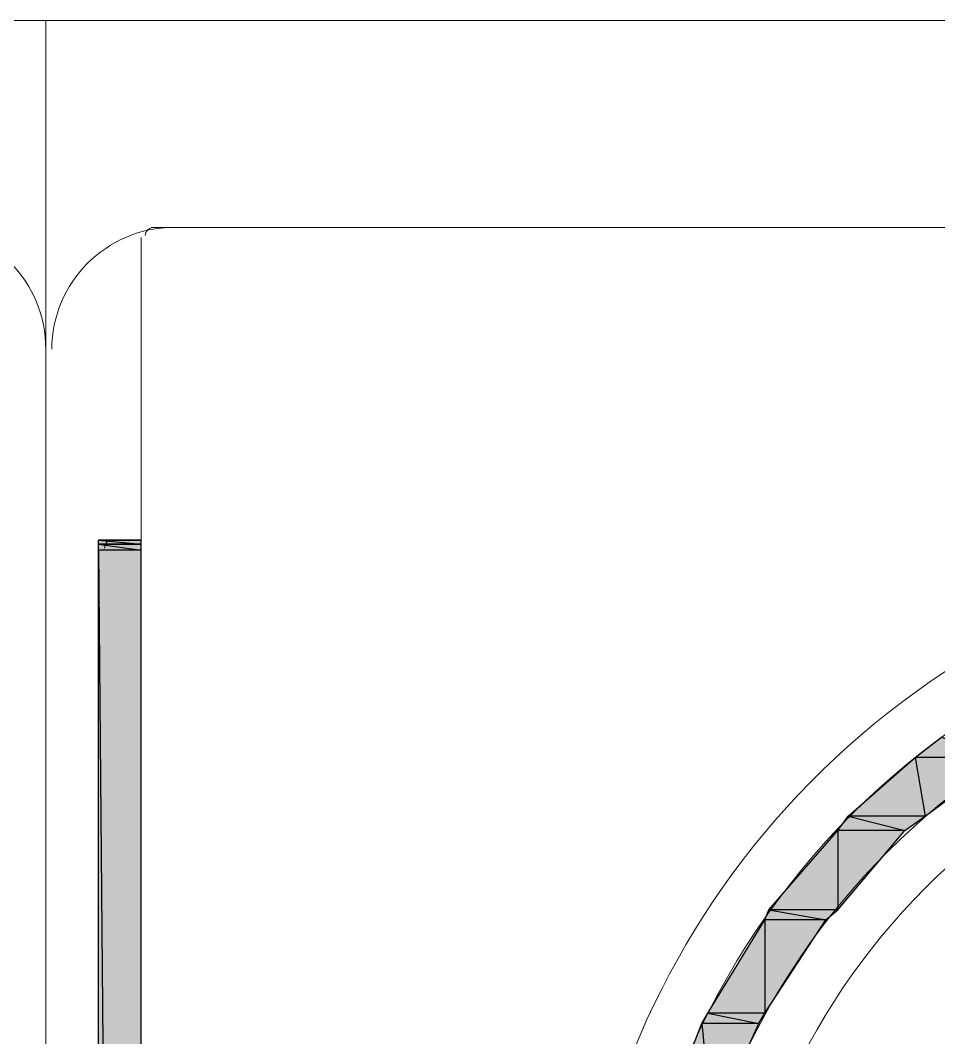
# Model space of a CAD drawing. Header units: millimetres. Extents: x 53 to 176, y -29 to 32.
# Drawn here: x 119.79 to 120.421, y -6.32 to -5.62 of the extents above; entities that cross this region are included whole.
import ezdxf

# ---------------------------------------------------------------- set-up
doc = ezdxf.new("R2010")
doc.units = ezdxf.units.MM
doc.layers.add('15 - Quadro de medição', color=6, linetype='Continuous')

msp = doc.modelspace()

# ---------------------------------------------------------------- hatches: boundary and pattern name
at = {"layer": '15 - Quadro de medição', "true_color": 0x000007}
h = msp.add_hatch(color=7, dxfattribs=at)
h.paths.add_polyline_path([(119.87278, -5.97735), (119.85043, -5.97735)])
h.paths.add_polyline_path([(119.85043, -5.97735), (119.87278, -5.97735), (119.84764, -5.97735)])
h.paths.add_polyline_path([(119.87278, -5.97735), (119.84764, -5.97735)])
h.paths.add_polyline_path([(119.84764, -5.97735), (119.87278, -5.97735), (119.87138, -5.97735)])
h.paths.add_polyline_path([(119.87278, -5.97735), (119.87138, -5.97735), (119.84764, -5.97735)])
h.paths.add_polyline_path([(119.87278, -5.97735), (119.84764, -5.97735)])
h.paths.add_polyline_path([(119.84764, -5.97735), (119.87278, -5.97735), (119.84345, -5.97735)])
h = msp.add_hatch(color=7, dxfattribs=at)
h.paths.add_polyline_path([(119.84764, -5.97735), (119.87278, -5.97735), (119.87138, -5.97735)])
h.paths.add_polyline_path([(119.87278, -5.97735), (119.87138, -5.97735), (119.84345, -5.97735)])
h.paths.add_polyline_path([(119.87278, -5.97735), (119.84345, -5.97735)])
h = msp.add_hatch(color=7, dxfattribs=at)
h.paths.add_polyline_path([(119.87278, -5.97735), (119.84345, -5.97735), (119.87278, -5.98014)])
h.paths.add_polyline_path([(119.84345, -5.97735), (119.87278, -5.98014), (119.84345, -5.98014)])
h.paths.add_polyline_path([(119.87278, -5.98014), (119.84345, -5.98014)])
h.paths.add_polyline_path([(119.84345, -5.98014), (119.87278, -5.98014), (119.87138, -5.98014)])
h.paths.add_polyline_path([(119.87278, -5.98014), (119.87138, -5.98014), (119.84345, -5.98014)])
h.paths.add_polyline_path([(119.87278, -5.98014), (119.84345, -5.98014)])
h = msp.add_hatch(color=7, dxfattribs=at)
h.paths.add_polyline_path([(119.87278, -5.97735), (119.85043, -5.97735)])
h.paths.add_polyline_path([(119.85043, -5.97735), (119.87278, -5.97735), (119.84764, -5.97735)])
h.paths.add_polyline_path([(119.87278, -5.97735), (119.84764, -5.97735)])
h.paths.add_polyline_path([(119.84764, -5.97735), (119.87278, -5.97735), (119.87138, -5.97735)])
h.paths.add_polyline_path([(119.87278, -5.97735), (119.87138, -5.97735), (119.84764, -5.97735)])
h.paths.add_polyline_path([(119.87278, -5.97735), (119.84764, -5.97735)])
h.paths.add_polyline_path([(119.84764, -5.97735), (119.87278, -5.97735), (119.84345, -5.97735)])
h = msp.add_hatch(color=7, dxfattribs=at)
h.paths.add_polyline_path([(119.84764, -5.97735), (119.87278, -5.97735), (119.87138, -5.97735)])
h.paths.add_polyline_path([(119.87278, -5.97735), (119.87138, -5.97735), (119.84345, -5.97735)])
h.paths.add_polyline_path([(119.87278, -5.97735), (119.84345, -5.97735)])
h = msp.add_hatch(color=7, dxfattribs=at)
h.paths.add_polyline_path([(119.87278, -5.97735), (119.84345, -5.97735), (119.87278, -5.98014)])
h.paths.add_polyline_path([(119.84345, -5.97735), (119.87278, -5.98014), (119.84345, -5.98014)])
h.paths.add_polyline_path([(119.87278, -5.98014), (119.84345, -5.98014)])
h.paths.add_polyline_path([(119.84345, -5.98014), (119.87278, -5.98014), (119.87138, -5.98014)])
h.paths.add_polyline_path([(119.87278, -5.98014), (119.87138, -5.98014), (119.84345, -5.98014)])
h.paths.add_polyline_path([(119.87278, -5.98014), (119.84345, -5.98014)])
h = msp.add_hatch(color=7, dxfattribs=at)
h.paths.add_polyline_path([(119.87278, -5.98014), (119.84345, -5.98014), (119.87278, -5.98433)])
h.paths.add_polyline_path([(119.84345, -5.98014), (119.87278, -5.98433), (119.84345, -5.98433)])
h = msp.add_hatch(color=7, dxfattribs=at)
h.paths.add_polyline_path([(119.87278, -5.98014), (119.84345, -5.98014), (119.87278, -5.98433)])
h.paths.add_polyline_path([(119.84345, -5.98014), (119.87278, -5.98433), (119.84345, -5.98433)])
h = msp.add_hatch(color=7, dxfattribs=at)
h.paths.add_polyline_path([(119.87278, -5.98433), (119.84345, -5.98433), (119.87278, -9.32817)])
h.paths.add_polyline_path([(119.84345, -5.98433), (119.87278, -9.32817), (119.84345, -9.32817)])
h = msp.add_hatch(color=7, dxfattribs=at)
h.paths.add_polyline_path([(119.87278, -5.98433), (119.84345, -5.98433), (119.87278, -9.32817)])
h.paths.add_polyline_path([(119.84345, -5.98433), (119.87278, -9.32817), (119.84345, -9.32817)])
h = msp.add_hatch(color=7, dxfattribs=at)
h.paths.add_polyline_path([(120.49014, -6.11283), (120.4231, -6.11283), (120.4664, -6.1268)])
h.paths.add_polyline_path([(120.4231, -6.11283), (120.4664, -6.1268), (120.40494, -6.1268)])
h = msp.add_hatch(color=7, dxfattribs=at)
h.paths.add_polyline_path([(120.4664, -6.1268), (120.40494, -6.1268), (120.41193, -6.1673)])
h.paths.add_polyline_path([(120.40494, -6.1268), (120.41193, -6.1673), (120.35885, -6.1673)])
h = msp.add_hatch(color=7, dxfattribs=at)
h.paths.add_polyline_path([(120.41193, -6.1673), (120.35885, -6.1673), (120.39796, -6.17708)])
h.paths.add_polyline_path([(120.35885, -6.1673), (120.39796, -6.17708), (120.35187, -6.17708)])
h = msp.add_hatch(color=7, dxfattribs=at)
h.paths.add_polyline_path([(120.39796, -6.17708), (120.35187, -6.17708), (120.35187, -6.23156)])
h.paths.add_polyline_path([(120.35187, -6.17708), (120.35187, -6.23156), (120.30438, -6.23156)])
h = msp.add_hatch(color=7, dxfattribs=at)
h.paths.add_polyline_path([(120.35187, -6.23156), (120.30438, -6.23156), (120.34349, -6.23854)])
h.paths.add_polyline_path([(120.30438, -6.23156), (120.34349, -6.23854), (120.30158, -6.23854)])
h = msp.add_hatch(color=7, dxfattribs=at)
h.paths.add_polyline_path([(120.34349, -6.23854), (120.30158, -6.23854), (120.30158, -6.30279)])
h.paths.add_polyline_path([(120.30158, -6.23854), (120.30158, -6.30279), (120.26247, -6.30279)])
h = msp.add_hatch(color=7, dxfattribs=at)
h.paths.add_polyline_path([(120.30158, -6.30279), (120.26247, -6.30279), (120.29739, -6.30977)])
h.paths.add_polyline_path([(120.26247, -6.30279), (120.29739, -6.30977), (120.25828, -6.30977)])
h = msp.add_hatch(color=7, dxfattribs=at)
h.paths.add_polyline_path([(120.29739, -6.30977), (120.25828, -6.30977), (120.26527, -6.38101)])
h.paths.add_polyline_path([(120.25828, -6.30977), (120.26527, -6.38101), (120.23035, -6.38101)])

# ---------------------------------------------------------------- linework, layer by layer
at = {"layer": '15 - Quadro de medição', "color": 7, "linetype": 'Continuous', "lineweight": 20, "true_color": 0x000007}
for points in [[(117.95223, -5.61978), (119.80713, -5.61978), (119.80713, -9.32817), (117.95223, -9.32817)], [(119.80713, -5.61978), (121.66063, -5.61978), (121.66063, -9.32817), (119.80713, -9.32817)]]:
    msp.add_lwpolyline(points, close=True, dxfattribs=at)
for points in [[(119.87976, -5.76224), (121.59498, -5.76224), (121.59498, -9.32817), (119.87278, -9.32817), (119.87138, -9.32677), (119.80713, -9.32817)], [(119.89373, -5.76224), (121.57403, -5.76224), (121.57403, -5.76224)], [(119.87278, -9.32817), (119.87278, -5.76923), (119.87278, -5.76923)], [(119.80713, -5.84884), (119.80713, -9.32817), (117.95223, -9.32817), (117.95223, -5.84884)], [(121.66063, -5.84884), (121.66063, -9.32817), (119.80713, -9.32817), (119.80713, -5.84884)], [(119.85043, -5.97735), (119.87278, -5.97735), (119.87278, -5.97735)], [(119.85043, -5.97735), (119.87278, -5.97735), (119.87278, -5.97735)], [(119.84345, -5.98433), (119.84345, -9.32817), (119.87278, -9.32817), (119.82948, -9.32817)], [(119.87278, -9.32817), (119.84345, -9.32817), (119.84345, -5.98433)]]:
    msp.add_lwpolyline(points, dxfattribs=at)
at = {"layer": '15 - Quadro de medição', "color": 7, "linetype": 'Continuous', "lineweight": -2, "true_color": 0x000007}
for points in [[(119.84764, -5.97735), (119.87278, -5.97735), (119.84345, -5.97735)], [(119.87278, -5.97735), (119.87138, -5.97735), (119.84345, -5.97735)], [(119.87278, -5.97735), (119.84345, -5.97735)], [(119.87278, -5.97735), (119.84345, -5.97735), (119.87278, -5.98014)], [(119.84345, -5.97735), (119.87278, -5.98014), (119.84345, -5.98014)], [(119.84764, -5.97735), (119.87278, -5.97735), (119.84345, -5.97735)], [(119.87278, -5.97735), (119.87138, -5.97735), (119.84345, -5.97735)], [(119.87278, -5.97735), (119.84345, -5.97735)], [(119.87278, -5.97735), (119.84345, -5.97735), (119.87278, -5.98014)], [(119.84345, -5.97735), (119.87278, -5.98014), (119.84345, -5.98014)], [(119.87278, -5.98014), (119.84345, -5.98014)], [(119.84345, -5.98014), (119.87278, -5.98014), (119.87138, -5.98014)], [(119.87278, -5.98014), (119.87138, -5.98014), (119.84345, -5.98014)], [(119.87278, -5.98014), (119.84345, -5.98014)], [(119.87278, -5.98014), (119.84345, -5.98014), (119.87278, -5.98433)], [(119.84345, -5.98014), (119.87278, -5.98433), (119.84345, -5.98433)], [(119.87278, -5.98014), (119.84345, -5.98014)], [(119.84345, -5.98014), (119.87278, -5.98014), (119.87138, -5.98014)], [(119.87278, -5.98014), (119.87138, -5.98014), (119.84345, -5.98014)], [(119.87278, -5.98014), (119.84345, -5.98014)], [(119.87278, -5.98014), (119.84345, -5.98014), (119.87278, -5.98433)], [(119.84345, -5.98014), (119.87278, -5.98433), (119.84345, -5.98433)], [(119.85043, -5.97735), (119.87278, -5.97735), (119.84764, -5.97735)], [(119.87278, -5.97735), (119.84764, -5.97735)], [(119.84764, -5.97735), (119.87278, -5.97735), (119.87138, -5.97735)], [(119.87278, -5.97735), (119.87138, -5.97735), (119.84764, -5.97735)], [(119.87278, -5.97735), (119.84764, -5.97735)], [(119.84764, -5.97735), (119.87278, -5.97735), (119.87138, -5.97735)], [(119.85043, -5.97735), (119.87278, -5.97735), (119.84764, -5.97735)], [(119.87278, -5.97735), (119.84764, -5.97735)], [(119.84764, -5.97735), (119.87278, -5.97735), (119.87138, -5.97735)], [(119.87278, -5.97735), (119.87138, -5.97735), (119.84764, -5.97735)], [(119.87278, -5.97735), (119.84764, -5.97735)], [(119.84764, -5.97735), (119.87278, -5.97735), (119.87138, -5.97735)], [(119.87278, -5.97735), (119.85043, -5.97735)], [(119.87278, -5.97735), (119.85043, -5.97735)], [(119.87278, -5.98433), (119.84345, -5.98433), (119.87278, -9.32817)], [(119.84345, -5.98433), (119.87278, -9.32817), (119.84345, -9.32817)], [(119.87278, -5.98433), (119.84345, -5.98433), (119.87278, -9.32817)], [(119.84345, -5.98433), (119.87278, -9.32817), (119.84345, -9.32817)], [(120.4231, -6.11283), (120.4664, -6.1268), (120.40494, -6.1268)], [(120.40494, -6.1268), (120.41193, -6.1673), (120.35885, -6.1673)], [(120.4664, -6.1268), (120.40494, -6.1268), (120.41193, -6.1673)], [(120.35885, -6.1673), (120.39796, -6.17708), (120.35187, -6.17708)], [(120.41193, -6.1673), (120.35885, -6.1673), (120.39796, -6.17708)], [(120.35187, -6.17708), (120.35187, -6.23156), (120.30438, -6.23156)], [(120.39796, -6.17708), (120.35187, -6.17708), (120.35187, -6.23156)], [(120.30438, -6.23156), (120.34349, -6.23854), (120.30158, -6.23854)], [(120.35187, -6.23156), (120.30438, -6.23156), (120.34349, -6.23854)], [(120.30158, -6.23854), (120.30158, -6.30279), (120.26247, -6.30279)], [(120.34349, -6.23854), (120.30158, -6.23854), (120.30158, -6.30279)], [(120.26247, -6.30279), (120.29739, -6.30977), (120.25828, -6.30977)], [(120.30158, -6.30279), (120.26247, -6.30279), (120.29739, -6.30977)], [(120.25828, -6.30977), (120.26527, -6.38101), (120.23035, -6.38101)], [(120.29739, -6.30977), (120.25828, -6.30977), (120.26527, -6.38101)]]:
    msp.add_lwpolyline(points, close=True, dxfattribs=at)
at = {"layer": '15 - Quadro de medição', "color": 7, "linetype": 'Continuous', "lineweight": 20, "true_color": 0x000007}
for points in [[(119.80713, -5.84605), (119.80713, -5.79996), (119.77081, -5.76224), (119.72332, -5.76224)], [(119.89513, -5.76224), (119.84903, -5.76224), (119.81132, -5.79996), (119.81132, -5.84605)], [(119.88116, -5.76224), (119.87836, -5.76224), (119.87557, -5.76504), (119.87557, -5.76783)], [(119.85183, -5.97735), (119.84903, -5.97735), (119.84764, -5.98014), (119.84764, -5.98293)], [(119.85183, -5.97735), (119.84903, -5.97735), (119.84764, -5.98014), (119.84764, -5.98293)]]:
    msp.add_open_spline(points, degree=3, dxfattribs=at)
for points in [[(121.27373, -6.54443), (121.27373, -6.24832), (121.03488, -6.00947), (120.73877, -6.00947), (120.73877, -6.00947), (120.44405, -6.00947), (120.20521, -6.24832), (120.20521, -6.54443), (120.20521, -6.54443), (120.20521, -6.83915), (120.44405, -7.07799), (120.73877, -7.07799), (120.73877, -7.07799), (121.03488, -7.07799), (121.27373, -6.83915), (121.27373, -6.54443)], [(120.47757, -6.03741), (120.24432, -6.15753), (120.1228, -6.42291), (120.18565, -6.67852), (120.18565, -6.67852), (120.24711, -6.93413), (120.47618, -7.11431), (120.73877, -7.11431), (120.73877, -7.11431), (121.00276, -7.11431), (121.23182, -6.93413), (121.29328, -6.67852), (121.29328, -6.67852), (121.35614, -6.42291), (121.23462, -6.15753), (120.99996, -6.03741)], [(121.23741, -6.54443), (121.23741, -6.26787), (121.01533, -6.04579), (120.73877, -6.04579), (120.73877, -6.04579), (120.46361, -6.04579), (120.24012, -6.26787), (120.24012, -6.54443), (120.24012, -6.54443), (120.24012, -6.81959), (120.46361, -7.04307), (120.73877, -7.04307), (120.73877, -7.04307), (121.01533, -7.04307), (121.23741, -6.81959), (121.23741, -6.54443)], [(121.20249, -6.54443), (121.20249, -6.28882), (120.99437, -6.08071), (120.73877, -6.08071), (120.73877, -6.08071), (120.48316, -6.08071), (120.27644, -6.28882), (120.27644, -6.54443), (120.27644, -6.54443), (120.27644, -6.80004), (120.48316, -7.00676), (120.73877, -7.00676), (120.73877, -7.00676), (120.99437, -7.00676), (121.20249, -6.80004), (121.20249, -6.54443)]]:
    msp.add_open_spline(points, degree=3, knots=[0, 0, 0, 0, 0.0625, 0.0625, 0.0625, 0.062501, 0.125, 0.125, 0.125, 0.125001, 0.1875, 0.1875, 0.1875, 0.187501, 1, 1, 1, 1], dxfattribs=at)

doc.saveas('drawing.dxf')
